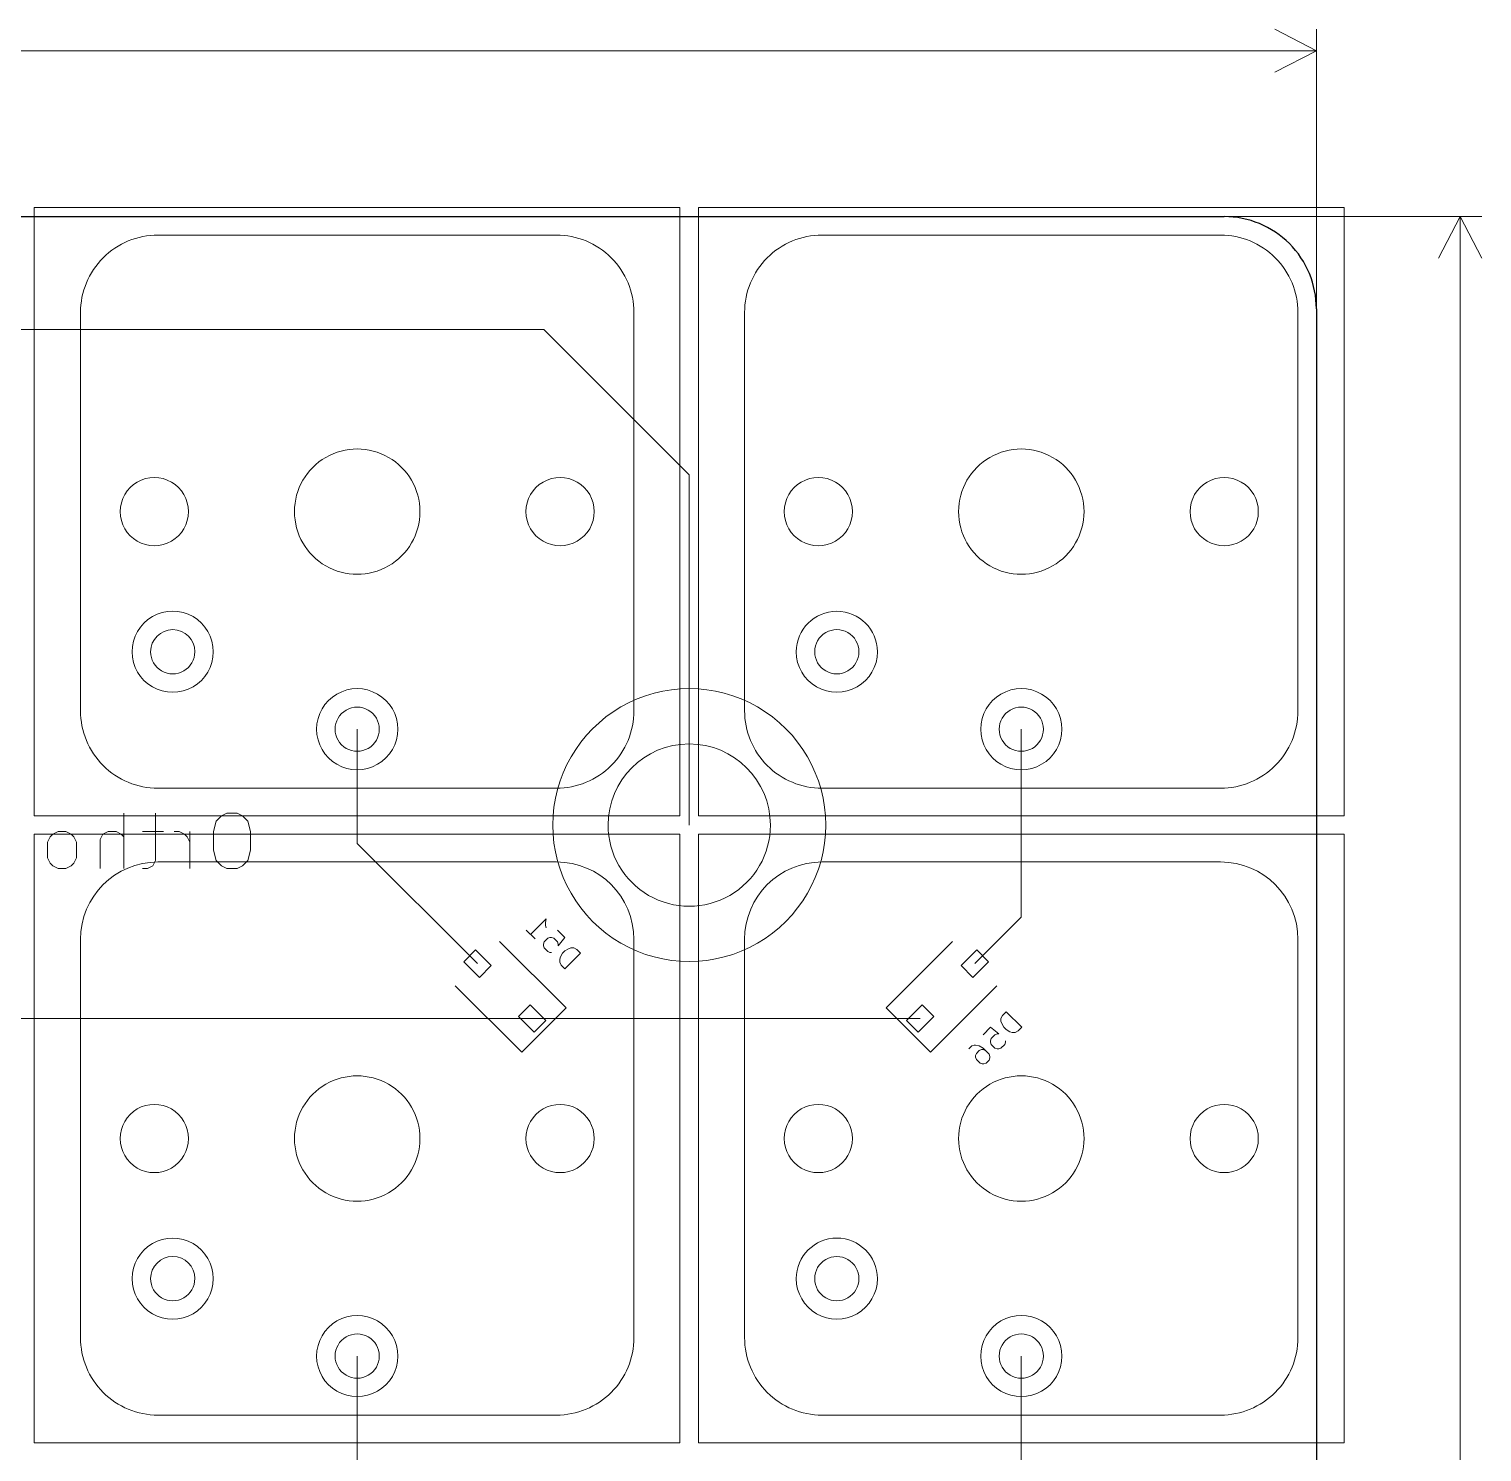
# Model space of a CAD drawing. Extents: x 0 to 220, y -90 to 1.
# Drawn here: x 179.92 to 219.3, y -39.18 to -0.6 of the extents above; entities that cross this region are included whole.
import ezdxf

# ---------------------------------------------------------------- set-up
doc = ezdxf.new("R2010")
doc.units = 0
doc.layers.get('0').update_dxf_attribs({"linetype": 'CONTINUOUS', "lineweight": 5})
doc.layers.add('Cork', color=7, linetype='CONTINUOUS', lineweight=25, true_color=0x000000)

msp = doc.modelspace()

# ---------------------------------------------------------------- linework, layer by layer
at = {"color": 7, "true_color": 0xffffff}
for points in [[(214.8078, -1.185184), (213.68258, -0.598444)], [(214.8078, -8.182884), (214.8078, -0.598444)], [(214.8078, -1.185184), (0.80772, -1.185184)], [(214.8078, -1.185184), (213.68258, -1.769384)], [(197.55866, -21.934444), (197.55866, -5.434604), (180.05806, -5.434604)], [(180.05806, -21.934444), (180.05806, -5.434604)], [(215.55964, -21.934444), (215.55964, -5.434604), (198.05904, -5.434604)], [(198.05904, -21.934444), (198.05904, -5.434604)], [(212.30844, -5.683524), (219.29598, -5.683524)], [(218.70924, -5.683524), (218.1225, -6.811284)], [(218.70924, -89.683864), (218.70924, -5.683524)], [(218.70924, -5.683524), (219.29598, -6.811284)], [(183.40832, -6.183904), (194.2084, -6.183904)], [(201.4093, -6.183904), (212.20938, -6.183904)], [(181.30774, -8.284484), (181.30774, -19.084564)], [(196.30898, -8.284484), (196.30898, -19.084564)], [(199.30872, -8.284484), (199.30872, -19.084564)], [(214.30996, -8.284484), (214.30996, -19.084564)], [(193.87058, -8.746764), (118.74246, -8.746764)], [(197.80758, -12.683764), (193.87058, -8.746764)], [(197.80758, -22.183364), (197.80758, -12.683764)], [(188.80836, -19.584944), (188.80836, -22.683744)], [(206.80934, -19.584944), (206.80934, -24.685264)], [(194.2084, -21.185144), (183.40832, -21.185144)], [(212.20938, -21.185144), (201.4093, -21.185144)], [(197.55866, -21.934444), (180.05806, -21.934444)], [(182.4863, -23.361924), (182.4863, -21.863324)], [(183.34482, -21.863324), (183.34482, -23.148564), (183.2737, -23.290804), (183.12892, -23.361924), (182.98668, -23.361924)], [(215.55964, -21.934444), (198.05904, -21.934444)], [(197.55866, -38.934664), (197.55866, -22.434824), (180.05806, -22.434824)], [(180.05806, -38.934664), (180.05806, -22.434824)], [(181.84368, -23.361924), (181.84368, -22.577064), (181.9148, -22.434824), (182.05958, -22.363704), (182.27294, -22.363704), (182.41518, -22.434824), (182.4863, -22.505944)], [(183.55818, -22.363704), (182.98668, -22.363704)], [(184.27192, -22.648184), (184.2008, -22.505944), (184.12968, -22.434824), (183.98744, -22.363704), (183.8452, -22.363704)], [(184.27192, -23.361924), (184.27192, -22.363704)], [(215.55964, -38.934664), (215.55964, -22.434824), (198.05904, -22.434824)], [(198.05904, -38.934664), (198.05904, -22.434824)], [(188.80836, -22.683744), (192.06718, -25.942564)], [(183.40832, -23.184124), (194.2084, -23.184124)], [(201.4093, -23.184124), (212.20938, -23.184124)], [(193.5099, -25.152624), (193.93408, -24.728444), (193.91376, -24.830044), (193.91376, -24.911324), (193.93408, -24.972284)], [(206.80934, -24.685264), (205.55204, -25.942564)], [(193.39052, -25.033244), (193.63182, -25.274544)], [(194.23888, -25.033244), (194.43954, -25.233904), (194.2592, -25.457424), (194.2592, -25.416784), (194.23888, -25.355824), (194.13728, -25.254224), (194.07632, -25.233904), (194.03568, -25.233904), (193.97472, -25.254224), (193.87566, -25.355824), (193.85534, -25.416784), (193.85534, -25.457424), (193.87566, -25.518384), (193.97472, -25.617444), (194.03568, -25.637764), (194.07632, -25.637764)], [(181.30774, -25.284704), (181.30774, -36.084784)], [(194.47002, -27.143984), (192.66662, -25.340584)], [(196.30898, -25.284704), (196.30898, -36.084784)], [(199.30872, -25.284704), (199.30872, -36.084784)], [(203.14666, -27.143984), (204.95006, -25.340584)], [(214.30996, -25.284704), (214.30996, -36.084784)], [(193.2686, -28.345404), (191.4652, -26.542004)], [(204.34808, -28.345404), (206.15148, -26.542004)], [(194.47002, -27.143984), (193.2686, -28.345404)], [(204.34808, -28.345404), (203.14666, -27.143984)], [(204.06614, -27.425924), (121.5517, -27.425924)], [(205.77302, -27.870424), (205.97622, -27.669764), (206.1972, -27.850104), (206.15656, -27.850104), (206.0956, -27.870424), (205.99654, -27.972024), (205.97622, -28.032984), (205.97622, -28.073624), (205.99654, -28.134584), (206.0956, -28.233644), (206.15656, -28.253964), (206.1972, -28.253964), (206.25816, -28.233644), (206.35976, -28.134584), (206.38008, -28.073624), (206.38008, -28.032984)], [(205.38948, -28.253964), (205.47076, -28.175224), (205.53172, -28.154904), (205.57236, -28.154904), (205.67142, -28.175224), (205.77302, -28.233644), (205.93558, -28.396204), (205.9559, -28.457164), (205.9559, -28.497804), (205.93558, -28.558764), (205.8543, -28.637504), (205.79334, -28.657824), (205.7527, -28.657824), (205.69174, -28.637504), (205.59268, -28.538444), (205.57236, -28.477484), (205.57236, -28.436844), (205.59268, -28.375884), (205.67142, -28.294604), (205.73238, -28.274284), (205.77302, -28.274284), (205.83398, -28.294604)], [(188.80836, -36.585164), (188.80836, -39.683964), (192.06718, -42.942784)], [(206.80934, -36.585164), (206.80934, -41.682944)], [(194.2084, -38.182824), (183.40832, -38.182824)], [(212.20938, -38.182824), (201.4093, -38.182824)], [(197.55866, -38.934664), (180.05806, -38.934664)], [(215.55964, -38.934664), (198.05904, -38.934664)]]:
    msp.add_lwpolyline(points, dxfattribs=at)
for points in [[(185.5597, -21.863324), (185.27268, -21.863324), (185.13044, -21.934444), (184.9882, -22.076684), (184.91708, -22.363704), (184.91708, -22.861544), (184.9882, -23.148564), (185.13044, -23.290804), (185.27268, -23.361924), (185.5597, -23.361924), (185.70194, -23.290804), (185.84418, -23.148564), (185.9153, -22.861544), (185.9153, -22.363704), (185.84418, -22.076684), (185.70194, -21.934444)], [(180.91658, -23.361924), (181.05882, -23.290804), (181.12994, -23.219684), (181.20106, -23.077444), (181.20106, -22.648184), (181.12994, -22.505944), (181.05882, -22.434824), (180.91658, -22.363704), (180.70068, -22.363704), (180.55844, -22.434824), (180.48732, -22.505944), (180.4162, -22.648184), (180.4162, -23.077444), (180.48732, -23.219684), (180.55844, -23.290804), (180.70068, -23.361924)], [(194.43954, -26.082264), (194.86372, -25.658084), (194.76212, -25.556484), (194.68338, -25.518384), (194.6021, -25.518384), (194.54114, -25.538704), (194.43954, -25.597124), (194.37858, -25.658084), (194.32016, -25.759684), (194.29984, -25.820644), (194.29984, -25.901924), (194.33794, -25.983204)], [(206.82458, -27.669764), (206.4004, -27.245584), (206.2988, -27.344644), (206.25816, -27.425924), (206.25816, -27.507204), (206.27848, -27.568164), (206.33944, -27.669764), (206.4004, -27.730724), (206.502, -27.789144), (206.56042, -27.809464), (206.6417, -27.809464), (206.72298, -27.768824)]]:
    msp.add_lwpolyline(points, close=True, dxfattribs=at)
at = {"color": 3, "true_color": 0x00ff00}
for points in [[(192.438782, -25.995904), (192.12052, -26.314166), (191.69634, -25.889732), (192.014602, -25.57147)], [(205.499462, -26.314166), (205.1812, -25.995904), (205.60538, -25.57147), (205.923642, -25.889732)], [(193.923666, -27.480788), (193.605404, -27.79905), (193.181224, -27.374616), (193.499486, -27.056608)], [(204.014578, -27.79905), (203.696316, -27.480788), (204.120496, -27.056608), (204.438758, -27.374616)]]:
    msp.add_lwpolyline(points, close=True, dxfattribs=at)
at = {"color": 7, "true_color": 0xffffff}
for points in [[(183.410098, -6.185276), (182.853132, -6.185257), (182.318971, -6.406497), (181.925129, -6.800325)], [(195.694893, -6.800325), (195.301051, -6.406497), (194.76689, -6.185257), (194.209924, -6.185276)], [(201.410062, -6.185276), (200.853096, -6.185257), (200.318935, -6.406497), (199.925093, -6.800325)], [(213.694857, -6.800325), (213.301015, -6.406497), (212.766854, -6.185257), (212.209888, -6.185276)], [(181.925129, -6.800325), (181.531287, -7.194153), (181.310027, -7.728305), (181.310026, -8.285272)], [(196.309996, -8.285272), (196.309995, -7.728305), (196.088735, -7.194153), (195.694893, -6.800325)], [(199.925093, -6.800325), (199.531251, -7.194153), (199.309991, -7.728305), (199.30999, -8.285272)], [(214.30996, -8.285272), (214.309959, -7.728305), (214.088699, -7.194153), (213.694857, -6.800325)], [(187.959884, -12.213044), (188.485866, -11.909368), (189.133902, -11.909368), (189.659884, -12.213044)], [(205.960102, -12.213044), (206.486084, -11.909368), (207.13412, -11.909368), (207.660102, -12.213044)], [(187.109885, -13.685286), (187.109885, -13.077935), (187.433903, -12.516719), (187.959884, -12.213044)], [(189.659884, -12.213044), (190.185865, -12.516719), (190.509883, -13.077935), (190.509883, -13.685286)], [(205.110103, -13.685286), (205.110103, -13.077935), (205.434121, -12.516719), (205.960102, -12.213044)], [(207.660102, -12.213044), (208.186083, -12.516719), (208.510101, -13.077935), (208.510101, -13.685286)], [(182.385023, -13.685286), (182.385023, -13.354816), (182.561326, -13.049449), (182.847522, -12.884213)], [(182.847522, -12.884213), (183.133718, -12.718978), (183.486326, -12.718978), (183.772522, -12.884213)], [(183.772522, -12.884213), (184.058718, -13.049449), (184.235021, -13.354816), (184.235021, -13.685286)], [(193.385001, -13.685286), (193.385001, -13.354816), (193.561304, -13.049449), (193.8475, -12.884213)], [(193.8475, -12.884213), (194.133696, -12.718978), (194.486304, -12.718978), (194.7725, -12.884213)], [(194.7725, -12.884213), (195.058696, -13.049449), (195.234999, -13.354816), (195.234999, -13.685286)], [(200.384987, -13.685286), (200.384987, -13.354816), (200.56129, -13.049449), (200.847486, -12.884213)], [(200.847486, -12.884213), (201.133682, -12.718978), (201.48629, -12.718978), (201.772486, -12.884213)], [(201.772486, -12.884213), (202.058682, -13.049449), (202.234985, -13.354816), (202.234985, -13.685286)], [(211.384965, -13.685286), (211.384965, -13.354816), (211.561268, -13.049449), (211.847464, -12.884213)], [(211.847464, -12.884213), (212.13366, -12.718978), (212.486268, -12.718978), (212.772464, -12.884213)], [(212.772464, -12.884213), (213.05866, -13.049449), (213.234963, -13.354816), (213.234963, -13.685286)], [(182.847522, -14.486359), (182.561326, -14.321124), (182.385023, -14.015757), (182.385023, -13.685286)], [(184.235021, -13.685286), (184.235021, -14.015757), (184.058718, -14.321124), (183.772522, -14.486359)], [(187.959884, -15.157529), (187.433903, -14.853853), (187.109885, -14.292638), (187.109885, -13.685286)], [(190.509883, -13.685286), (190.509883, -14.292638), (190.185865, -14.853853), (189.659884, -15.157529)], [(193.8475, -14.486359), (193.561304, -14.321124), (193.385001, -14.015757), (193.385001, -13.685286)], [(195.234999, -13.685286), (195.234999, -14.015757), (195.058696, -14.321124), (194.7725, -14.486359)], [(200.847486, -14.486359), (200.56129, -14.321124), (200.384987, -14.015757), (200.384987, -13.685286)], [(202.234985, -13.685286), (202.234985, -14.015757), (202.058682, -14.321124), (201.772486, -14.486359)], [(205.960102, -15.157529), (205.434121, -14.853853), (205.110103, -14.292638), (205.110103, -13.685286)], [(208.510101, -13.685286), (208.510101, -14.292638), (208.186083, -14.853853), (207.660102, -15.157529)], [(211.847464, -14.486359), (211.561268, -14.321124), (211.384965, -14.015757), (211.384965, -13.685286)], [(213.234963, -13.685286), (213.234963, -14.015757), (213.05866, -14.321124), (212.772464, -14.486359)], [(183.772522, -14.486359), (183.486326, -14.651595), (183.133718, -14.651595), (182.847522, -14.486359)], [(194.7725, -14.486359), (194.486304, -14.651595), (194.133696, -14.651595), (193.8475, -14.486359)], [(201.772486, -14.486359), (201.48629, -14.651595), (201.133682, -14.651595), (200.847486, -14.486359)], [(212.772464, -14.486359), (212.486268, -14.651595), (212.13366, -14.651595), (211.847464, -14.486359)], [(189.659884, -15.157529), (189.133902, -15.461204), (188.485866, -15.461204), (187.959884, -15.157529)], [(207.660102, -15.157529), (207.13412, -15.461204), (206.486084, -15.461204), (205.960102, -15.157529)], [(182.709894, -17.485279), (182.709894, -17.092286), (182.919553, -16.729147), (183.259894, -16.53265)], [(183.259894, -16.53265), (183.600235, -16.336154), (184.019553, -16.336154), (184.359894, -16.53265)], [(184.359894, -16.53265), (184.700235, -16.729147), (184.909894, -17.092286), (184.909894, -17.485279)], [(200.710112, -17.485279), (200.710112, -16.877765), (201.202599, -16.385279), (201.810112, -16.385279)], [(201.810112, -16.385279), (202.417625, -16.385279), (202.910112, -16.877765), (202.910112, -17.485279)], [(183.209895, -17.485279), (183.209895, -17.153909), (183.478524, -16.88528), (183.809894, -16.88528)], [(183.809894, -16.88528), (184.141264, -16.88528), (184.409893, -17.153909), (184.409893, -17.485279)], [(201.510113, -16.965665), (201.695753, -16.858485), (201.924471, -16.858485), (202.110111, -16.965665)], [(201.210113, -17.485279), (201.210113, -17.27092), (201.324472, -17.072844), (201.510113, -16.965665)], [(202.110111, -16.965665), (202.295752, -17.072844), (202.410111, -17.27092), (202.410111, -17.485279)], [(183.259894, -18.437907), (182.919553, -18.241411), (182.709894, -17.878271), (182.709894, -17.485279)], [(183.509895, -18.004893), (183.324254, -17.897713), (183.209895, -17.699638), (183.209895, -17.485279)], [(184.409893, -17.485279), (184.409893, -17.699638), (184.295534, -17.897713), (184.109893, -18.004893)], [(184.909894, -17.485279), (184.909894, -17.878271), (184.700235, -18.241411), (184.359894, -18.437907)], [(201.260112, -18.437907), (200.919771, -18.241411), (200.710112, -17.878271), (200.710112, -17.485279)], [(201.510113, -18.004893), (201.324472, -17.897713), (201.210113, -17.699638), (201.210113, -17.485279)], [(202.410111, -17.485279), (202.410111, -17.699638), (202.295752, -17.897713), (202.110111, -18.004893)], [(202.910112, -17.485279), (202.910112, -17.878271), (202.700453, -18.241411), (202.360112, -18.437907)], [(184.109893, -18.004893), (183.924253, -18.112072), (183.695535, -18.112072), (183.509895, -18.004893)], [(202.110111, -18.004893), (201.924471, -18.112072), (201.695753, -18.112072), (201.510113, -18.004893)], [(184.359894, -18.437907), (184.019553, -18.634403), (183.600235, -18.634403), (183.259894, -18.437907)], [(188.259884, -18.632646), (188.600225, -18.43615), (189.019543, -18.43615), (189.359884, -18.632646)], [(195.960124, -18.981007), (197.104905, -18.320067), (198.515335, -18.320067), (199.660116, -18.981007)], [(202.360112, -18.437907), (202.019771, -18.634403), (201.600453, -18.634403), (201.260112, -18.437907)], [(206.260102, -18.632646), (206.600443, -18.43615), (207.019761, -18.43615), (207.360102, -18.632646)], [(187.709884, -19.585275), (187.709884, -19.192282), (187.919543, -18.829142), (188.259884, -18.632646)], [(189.359884, -18.632646), (189.700225, -18.829142), (189.909884, -19.192282), (189.909884, -19.585275)], [(205.710102, -19.585275), (205.710102, -19.192282), (205.919761, -18.829142), (206.260102, -18.632646)], [(207.360102, -18.632646), (207.700443, -18.829142), (207.910102, -19.192282), (207.910102, -19.585275)], [(181.310026, -19.085276), (181.310027, -19.642242), (181.531287, -20.176395), (181.925129, -20.570222)], [(188.209885, -19.585275), (188.209885, -19.370916), (188.324244, -19.17284), (188.509885, -19.06566)], [(188.509885, -19.06566), (188.695525, -18.958481), (188.924243, -18.958481), (189.109883, -19.06566)], [(189.109883, -19.06566), (189.295524, -19.17284), (189.409883, -19.370916), (189.409883, -19.585275)], [(194.110127, -22.185295), (194.110127, -20.863415), (194.815342, -19.641947), (195.960124, -18.981007)], [(195.694893, -20.570222), (196.088735, -20.176395), (196.309995, -19.642242), (196.309996, -19.085276)], [(199.30999, -19.085276), (199.309991, -19.642242), (199.531251, -20.176395), (199.925093, -20.570222)], [(199.660116, -18.981007), (200.804898, -19.641947), (201.510113, -20.863415), (201.510113, -22.185295)], [(206.210103, -19.585275), (206.210103, -19.370916), (206.324462, -19.17284), (206.510103, -19.06566)], [(206.510103, -19.06566), (206.695743, -18.958481), (206.924461, -18.958481), (207.110101, -19.06566)], [(207.110101, -19.06566), (207.295742, -19.17284), (207.410101, -19.370916), (207.410101, -19.585275)], [(213.694857, -20.570222), (214.088699, -20.176395), (214.309959, -19.642242), (214.30996, -19.085276)], [(188.259884, -20.537903), (187.919543, -20.341407), (187.709884, -19.978267), (187.709884, -19.585275)], [(188.509885, -20.104889), (188.324244, -19.997709), (188.209885, -19.799633), (188.209885, -19.585275)], [(189.409883, -19.585275), (189.409883, -19.799633), (189.295524, -19.997709), (189.109883, -20.104889)], [(189.909884, -19.585275), (189.909884, -19.978267), (189.700225, -20.341407), (189.359884, -20.537903)], [(206.260102, -20.537903), (205.919761, -20.341407), (205.710102, -19.978267), (205.710102, -19.585275)], [(206.510103, -20.104889), (206.324462, -19.997709), (206.210103, -19.799633), (206.210103, -19.585275)], [(207.410101, -19.585275), (207.410101, -19.799633), (207.295742, -19.997709), (207.110101, -20.104889)], [(207.910102, -19.585275), (207.910102, -19.978267), (207.700443, -20.341407), (207.360102, -20.537903)], [(195.610119, -22.185295), (195.610119, -20.970268), (196.595093, -19.985294), (197.81012, -19.985294)], [(197.81012, -19.985294), (199.025147, -19.985294), (200.010121, -20.970268), (200.010121, -22.185295)], [(189.109883, -20.104889), (188.924243, -20.212068), (188.695525, -20.212068), (188.509885, -20.104889)], [(207.110101, -20.104889), (206.924461, -20.212068), (206.695743, -20.212068), (206.510103, -20.104889)], [(181.925129, -20.570222), (182.318971, -20.96405), (182.853132, -21.18529), (183.410098, -21.185271)], [(189.359884, -20.537903), (189.019543, -20.734399), (188.600225, -20.734399), (188.259884, -20.537903)], [(194.209924, -21.185271), (194.76689, -21.18529), (195.301051, -20.96405), (195.694893, -20.570222)], [(199.925093, -20.570222), (200.318935, -20.96405), (200.853096, -21.18529), (201.410062, -21.185271)], [(207.360102, -20.537903), (207.019761, -20.734399), (206.600443, -20.734399), (206.260102, -20.537903)], [(212.209888, -21.185271), (212.766854, -21.18529), (213.301015, -20.96405), (213.694857, -20.570222)], [(195.960124, -25.389582), (194.815342, -24.728642), (194.110127, -23.507175), (194.110127, -22.185295)], [(196.71012, -24.090551), (196.029437, -23.697559), (195.610119, -22.971279), (195.610119, -22.185295)], [(200.010121, -22.185295), (200.010121, -22.971279), (199.590803, -23.697559), (198.91012, -24.090551)], [(201.510113, -22.185295), (201.510113, -23.507175), (200.804898, -24.728642), (199.660116, -25.389582)], [(183.410098, -23.185293), (182.250304, -23.185253), (181.310071, -24.125418), (181.310026, -25.285212)], [(196.309996, -25.285212), (196.309951, -24.125418), (195.369718, -23.185253), (194.209924, -23.185293)], [(201.410062, -23.185293), (200.250268, -23.185253), (199.310035, -24.125418), (199.30999, -25.285212)], [(214.30996, -25.285212), (214.309915, -24.125418), (213.369682, -23.185253), (212.209888, -23.185293)], [(198.91012, -24.090551), (198.229438, -24.483543), (197.390802, -24.483543), (196.71012, -24.090551)], [(199.660116, -25.389582), (198.515335, -26.050522), (197.104905, -26.050522), (195.960124, -25.389582)], [(187.959884, -29.21301), (188.485866, -28.909334), (189.133902, -28.909334), (189.659884, -29.21301)], [(205.960102, -29.21301), (206.486084, -28.909334), (207.13412, -28.909334), (207.660102, -29.21301)], [(187.109885, -30.685252), (187.109885, -30.077901), (187.433903, -29.516685), (187.959884, -29.21301)], [(189.659884, -29.21301), (190.185865, -29.516685), (190.509883, -30.077901), (190.509883, -30.685252)], [(205.110103, -30.685252), (205.110103, -30.077901), (205.434121, -29.516685), (205.960102, -29.21301)], [(207.660102, -29.21301), (208.186083, -29.516685), (208.510101, -30.077901), (208.510101, -30.685252)], [(182.385023, -30.685252), (182.385023, -30.354782), (182.561326, -30.049415), (182.847522, -29.884179)], [(182.847522, -29.884179), (183.133718, -29.718944), (183.486326, -29.718944), (183.772522, -29.884179)], [(183.772522, -29.884179), (184.058718, -30.049415), (184.235021, -30.354782), (184.235021, -30.685252)], [(193.385001, -30.685252), (193.385001, -30.354782), (193.561304, -30.049415), (193.8475, -29.884179)], [(193.8475, -29.884179), (194.133696, -29.718944), (194.486304, -29.718944), (194.7725, -29.884179)], [(194.7725, -29.884179), (195.058696, -30.049415), (195.234999, -30.354782), (195.234999, -30.685252)], [(200.384987, -30.685252), (200.384987, -30.354782), (200.56129, -30.049415), (200.847486, -29.884179)], [(200.847486, -29.884179), (201.133682, -29.718944), (201.48629, -29.718944), (201.772486, -29.884179)], [(201.772486, -29.884179), (202.058682, -30.049415), (202.234985, -30.354782), (202.234985, -30.685252)], [(211.384965, -30.685252), (211.384965, -30.354782), (211.561268, -30.049415), (211.847464, -29.884179)], [(211.847464, -29.884179), (212.13366, -29.718944), (212.486268, -29.718944), (212.772464, -29.884179)], [(212.772464, -29.884179), (213.05866, -30.049415), (213.234963, -30.354782), (213.234963, -30.685252)], [(182.847522, -31.486325), (182.561326, -31.32109), (182.385023, -31.015723), (182.385023, -30.685252)], [(184.235021, -30.685252), (184.235021, -31.015723), (184.058718, -31.32109), (183.772522, -31.486325)], [(187.959884, -32.157495), (187.433903, -31.853819), (187.109885, -31.292604), (187.109885, -30.685252)], [(190.509883, -30.685252), (190.509883, -31.292604), (190.185865, -31.853819), (189.659884, -32.157495)], [(193.8475, -31.486325), (193.561304, -31.32109), (193.385001, -31.015723), (193.385001, -30.685252)], [(195.234999, -30.685252), (195.234999, -31.015723), (195.058696, -31.32109), (194.7725, -31.486325)], [(200.847486, -31.486325), (200.56129, -31.32109), (200.384987, -31.015723), (200.384987, -30.685252)], [(202.234985, -30.685252), (202.234985, -31.015723), (202.058682, -31.32109), (201.772486, -31.486325)], [(205.960102, -32.157495), (205.434121, -31.853819), (205.110103, -31.292604), (205.110103, -30.685252)], [(208.510101, -30.685252), (208.510101, -31.292604), (208.186083, -31.853819), (207.660102, -32.157495)], [(211.847464, -31.486325), (211.561268, -31.32109), (211.384965, -31.015723), (211.384965, -30.685252)], [(213.234963, -30.685252), (213.234963, -31.015723), (213.05866, -31.32109), (212.772464, -31.486325)], [(183.772522, -31.486325), (183.486326, -31.651561), (183.133718, -31.651561), (182.847522, -31.486325)], [(194.7725, -31.486325), (194.486304, -31.651561), (194.133696, -31.651561), (193.8475, -31.486325)], [(201.772486, -31.486325), (201.48629, -31.651561), (201.133682, -31.651561), (200.847486, -31.486325)], [(212.772464, -31.486325), (212.486268, -31.651561), (212.13366, -31.651561), (211.847464, -31.486325)], [(189.659884, -32.157495), (189.133902, -32.46117), (188.485866, -32.46117), (187.959884, -32.157495)], [(207.660102, -32.157495), (207.13412, -32.46117), (206.486084, -32.46117), (205.960102, -32.157495)], [(183.259894, -33.532718), (183.600235, -33.336222), (184.019553, -33.336222), (184.359894, -33.532718)], [(200.710112, -34.485346), (200.710112, -33.877833), (201.202599, -33.385346), (201.810112, -33.385346)], [(201.810112, -33.385346), (202.417625, -33.385346), (202.910112, -33.877833), (202.910112, -34.485346)], [(182.709894, -34.485346), (182.709894, -34.092354), (182.919553, -33.729214), (183.259894, -33.532718)], [(184.359894, -33.532718), (184.700235, -33.729214), (184.909894, -34.092354), (184.909894, -34.485346)], [(201.510113, -33.965732), (201.695753, -33.858553), (201.924471, -33.858553), (202.110111, -33.965732)], [(183.209895, -34.485346), (183.209895, -34.153976), (183.478524, -33.885348), (183.809894, -33.885348)], [(183.809894, -33.885348), (184.141264, -33.885348), (184.409893, -34.153976), (184.409893, -34.485346)], [(201.210113, -34.485346), (201.210113, -34.270987), (201.324472, -34.072912), (201.510113, -33.965732)], [(202.110111, -33.965732), (202.295752, -34.072912), (202.410111, -34.270987), (202.410111, -34.485346)], [(183.259894, -35.437975), (182.919553, -35.241478), (182.709894, -34.878339), (182.709894, -34.485346)], [(183.509895, -35.004961), (183.324254, -34.897781), (183.209895, -34.699705), (183.209895, -34.485346)], [(184.409893, -34.485346), (184.409893, -34.699705), (184.295534, -34.897781), (184.109893, -35.004961)], [(184.909894, -34.485346), (184.909894, -34.878339), (184.700235, -35.241478), (184.359894, -35.437975)], [(201.260112, -35.437975), (200.919771, -35.241478), (200.710112, -34.878339), (200.710112, -34.485346)], [(201.510113, -35.004961), (201.324472, -34.897781), (201.210113, -34.699705), (201.210113, -34.485346)], [(202.410111, -34.485346), (202.410111, -34.699705), (202.295752, -34.897781), (202.110111, -35.004961)], [(202.910112, -34.485346), (202.910112, -34.878339), (202.700453, -35.241478), (202.360112, -35.437975)], [(184.109893, -35.004961), (183.924253, -35.11214), (183.695535, -35.11214), (183.509895, -35.004961)], [(202.110111, -35.004961), (201.924471, -35.11214), (201.695753, -35.11214), (201.510113, -35.004961)], [(184.359894, -35.437975), (184.019553, -35.634471), (183.600235, -35.634471), (183.259894, -35.437975)], [(188.259884, -35.632536), (188.600225, -35.43604), (189.019543, -35.43604), (189.359884, -35.632536)], [(202.360112, -35.437975), (202.019771, -35.634471), (201.600453, -35.634471), (201.260112, -35.437975)], [(206.260102, -35.632536), (206.600443, -35.43604), (207.019761, -35.43604), (207.360102, -35.632536)], [(187.709884, -36.585164), (187.709884, -36.192172), (187.919543, -35.829032), (188.259884, -35.632536)], [(189.359884, -35.632536), (189.700225, -35.829032), (189.909884, -36.192172), (189.909884, -36.585164)], [(205.710102, -36.585164), (205.710102, -36.192172), (205.919761, -35.829032), (206.260102, -35.632536)], [(207.360102, -35.632536), (207.700443, -35.829032), (207.910102, -36.192172), (207.910102, -36.585164)], [(181.310026, -36.085292), (181.310007, -36.642272), (181.531258, -37.176444), (181.925102, -37.570288)], [(188.209885, -36.585164), (188.209885, -36.370805), (188.324244, -36.17273), (188.509885, -36.06555)], [(188.509885, -36.06555), (188.695525, -35.958371), (188.924243, -35.958371), (189.109883, -36.06555)], [(189.109883, -36.06555), (189.295524, -36.17273), (189.409883, -36.370805), (189.409883, -36.585164)], [(195.69492, -37.570288), (196.088764, -37.176444), (196.310015, -36.642272), (196.309996, -36.085292)], [(199.30999, -36.085292), (199.309971, -36.642272), (199.531222, -37.176444), (199.925066, -37.570288)], [(206.210103, -36.585164), (206.210103, -36.370805), (206.324462, -36.17273), (206.510103, -36.06555)], [(206.510103, -36.06555), (206.695743, -35.958371), (206.924461, -35.958371), (207.110101, -36.06555)], [(207.110101, -36.06555), (207.295742, -36.17273), (207.410101, -36.370805), (207.410101, -36.585164)], [(213.694884, -37.570288), (214.088728, -37.176444), (214.309979, -36.642272), (214.30996, -36.085292)], [(188.259884, -37.537793), (187.919543, -37.341296), (187.709884, -36.978157), (187.709884, -36.585164)], [(188.509885, -37.104779), (188.324244, -36.997599), (188.209885, -36.799523), (188.209885, -36.585164)], [(189.409883, -36.585164), (189.409883, -36.799523), (189.295524, -36.997599), (189.109883, -37.104779)], [(189.909884, -36.585164), (189.909884, -36.978157), (189.700225, -37.341296), (189.359884, -37.537793)], [(206.260102, -37.537793), (205.919761, -37.341296), (205.710102, -36.978157), (205.710102, -36.585164)], [(206.510103, -37.104779), (206.324462, -36.997599), (206.210103, -36.799523), (206.210103, -36.585164)], [(207.410101, -36.585164), (207.410101, -36.799523), (207.295742, -36.997599), (207.110101, -37.104779)], [(207.910102, -36.585164), (207.910102, -36.978157), (207.700443, -37.341296), (207.360102, -37.537793)], [(189.109883, -37.104779), (188.924243, -37.211958), (188.695525, -37.211958), (188.509885, -37.104779)], [(207.110101, -37.104779), (206.924461, -37.211958), (206.695743, -37.211958), (206.510103, -37.104779)], [(181.925102, -37.570288), (182.318946, -37.964132), (182.853118, -38.185383), (183.410098, -38.185364)], [(189.359884, -37.537793), (189.019543, -37.734289), (188.600225, -37.734289), (188.259884, -37.537793)], [(194.209924, -38.185364), (194.766904, -38.185383), (195.301076, -37.964132), (195.69492, -37.570288)], [(199.925066, -37.570288), (200.31891, -37.964132), (200.853082, -38.185383), (201.410062, -38.185364)], [(207.360102, -37.537793), (207.019761, -37.734289), (206.600443, -37.734289), (206.260102, -37.537793)], [(212.209888, -38.185364), (212.766868, -38.185383), (213.30104, -37.964132), (213.694884, -37.570288)]]:
    msp.add_open_spline(points, degree=3, dxfattribs=at)
at = {"layer": 'Cork', "color": 7, "true_color": 0xffffff}
for points in [[(3.30962, -5.683524), (212.30844, -5.683524)], [(214.8078, -8.182884), (214.8078, -87.184504)]]:
    msp.add_lwpolyline(points, dxfattribs=at)
for points in [[(214.077808, -6.417465), (213.608941, -5.948622), (212.973025, -5.685245), (212.309964, -5.685277)], [(214.810086, -8.185272), (214.810085, -7.52221), (214.546675, -6.886308), (214.077808, -6.417465)]]:
    msp.add_open_spline(points, degree=3, dxfattribs=at)

doc.saveas('drawing.dxf')
